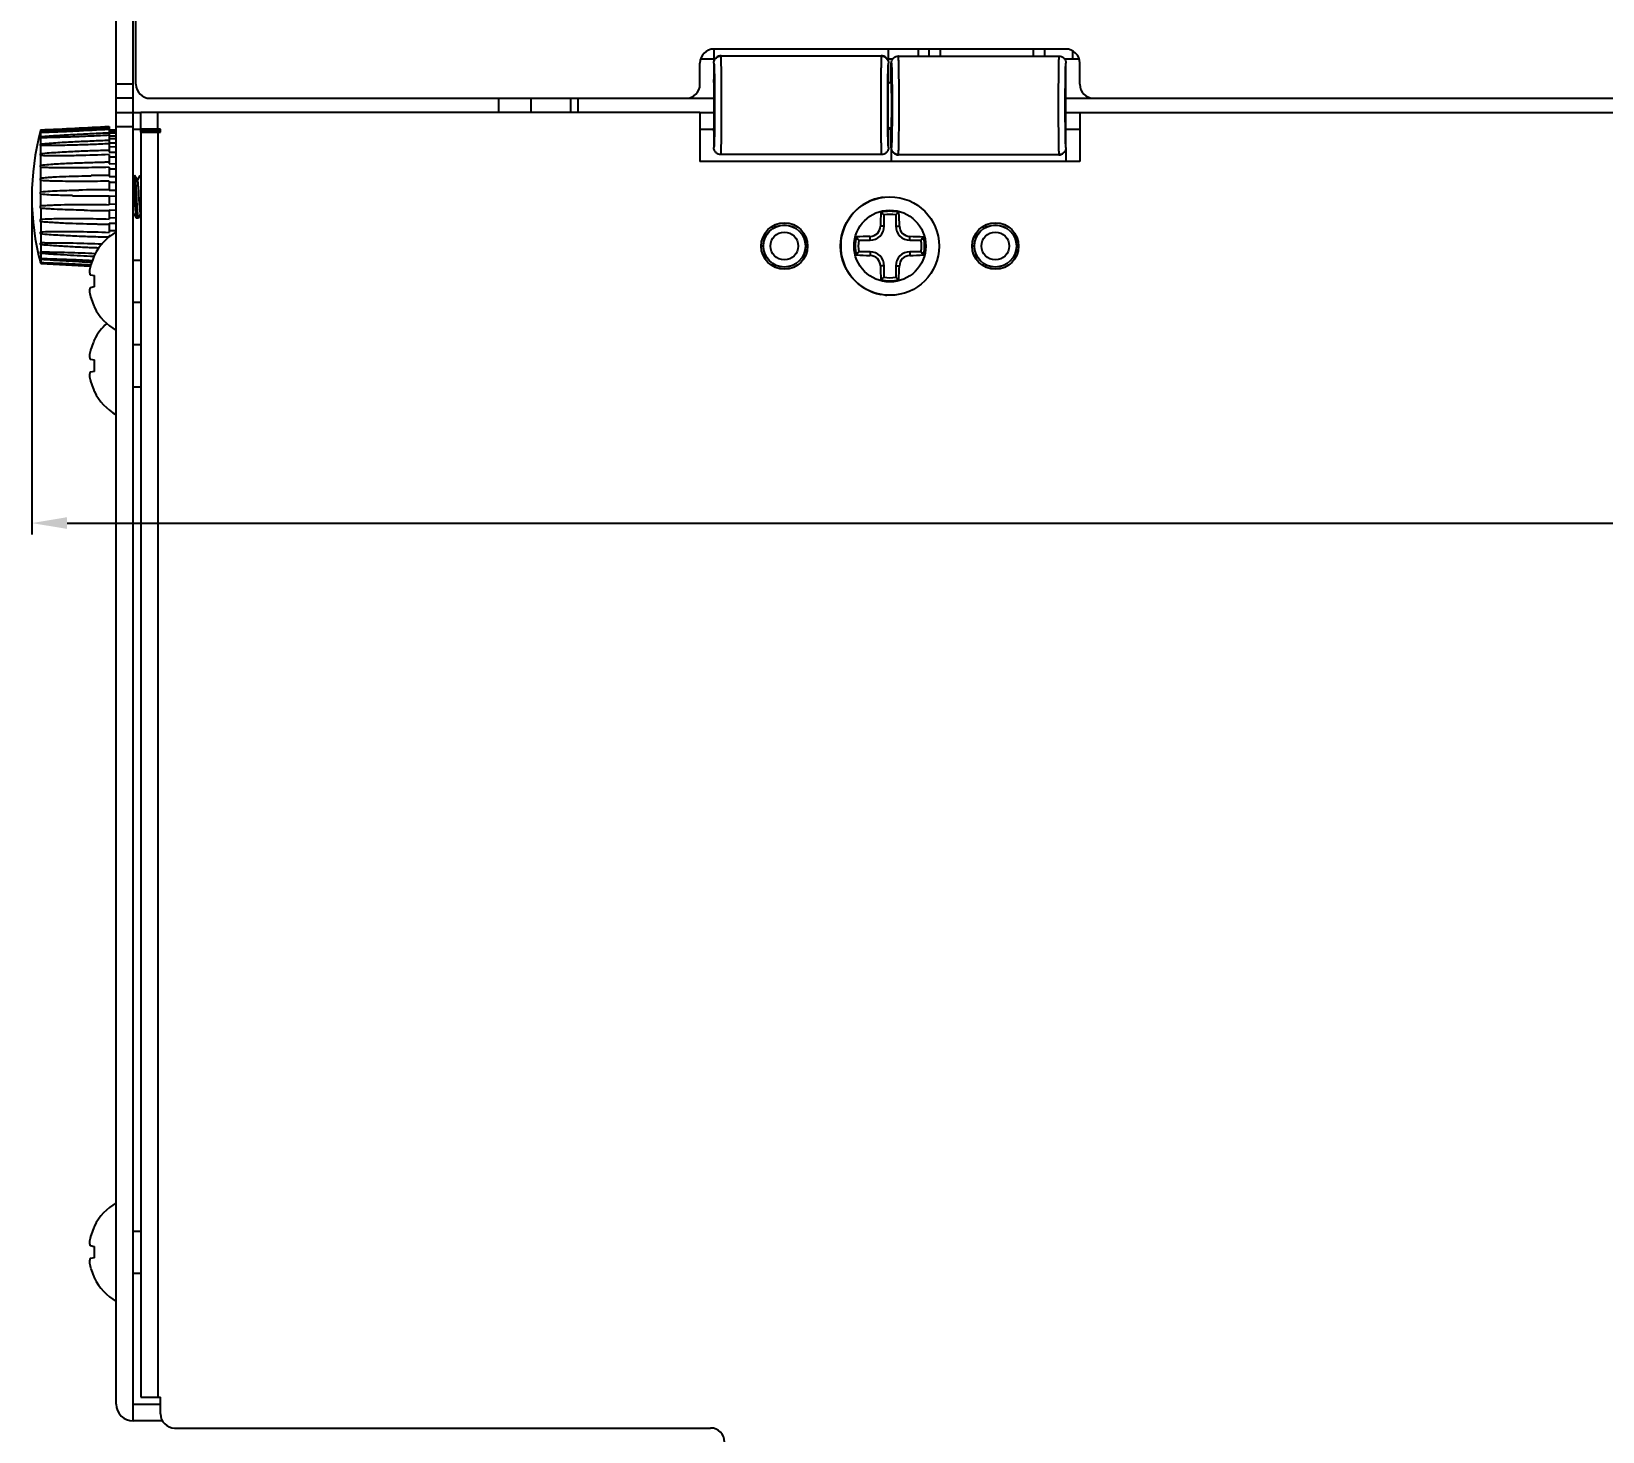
# Model space of a CAD drawing. Extents: x -425 to 6552, y -3049 to 3105.
# Drawn here: x 1207.1 to 1318.7, y -1748.7 to -1649.2 of the extents above; entities that cross this region are included whole.
import ezdxf

# ---------------------------------------------------------------- set-up
doc = ezdxf.new("R2010")
doc.units = 0
doc.header["$PDMODE"] = 3
doc.header["$PDSIZE"] = 1.5
doc.layers.get('0').update_dxf_attribs({"linetype": 'CONTINUOUS'})
doc.layers.get('DEFPOINTS').update_dxf_attribs({"linetype": 'CONTINUOUS'})
doc.layers.add('DIM', color=1, linetype='CONTINUOUS')
doc.styles.add('OMI-1', font='arial.ttf', dxfattribs={"oblique": 1})
doc.dimstyles.new('1', dxfattribs={"dimtxt": 4, "dimasz": 2.5, "dimexe": 0.8, "dimexo": 0.3, "dimgap": 0.5, "dimtad": 1, "dimtoh": 1, "dimdec": 1, "dimzin": 0, "dimtxsty": 'OMI-1', "dimcen": 0, "dimclrd": 256, "dimclre": 256, "dimclrt": 256, "dimazin": 3, "dimtfac": 0.8, "dimtdec": 1, "dimtix": 1, "dimtmove": 0, "dimatfit": 3, "dimtolj": 1, "dimtzin": 0})

# ---------------------------------------------------------------- blocks, each defined once
blk = doc.blocks.new('*D6208')
at = {"layer": 'DEFPOINTS', "color": 0}
for p in [(1484.09, -1660.92), (1207.08, -1660.94), (1484.09, -1684.11)]:
    blk.add_point(p, dxfattribs=at)
at = {"layer": 'DIM'}
for p, q in [((1207.08, -1661.24), (1207.08, -1684.91)), ((1484.09, -1661.22), (1484.09, -1684.91)), ((1209.58, -1684.11), (1481.59, -1684.11))]:
    blk.add_line(p, q, dxfattribs=at)
for points in [[(1209.58, -1683.69), (1209.58, -1684.52), (1207.08, -1684.11)], [(1481.59, -1684.52), (1481.59, -1683.69), (1484.09, -1684.11)]]:
    blk.add_solid(points, dxfattribs=at)
at = {"layer": 'DIM', "insert": (1345.59, -1681.56), "char_height": 4, "attachment_point": 5, "style": 'OMI-1'}
blk.add_mtext('\\A1;277.0', dxfattribs=at)
blk = doc.blocks.new('*D6209')
at = {"layer": 'DEFPOINTS', "color": 0}
for p in [(1185.8, -1625.92), (1247.05, -1625.92), (1177.1, -1876.13)]:
    blk.add_point(p, dxfattribs=at)
at = {"layer": 'DIM'}
for p, q in [((1246.75, -1625.92), (1185, -1625.92)), ((1185.8, -1873.63), (1185.8, -1628.42)), ((1177.4, -1876.13), (1186.6, -1876.13))]:
    blk.add_line(p, q, dxfattribs=at)
for points in [[(1186.22, -1628.42), (1185.39, -1628.42), (1185.8, -1625.92)], [(1185.39, -1873.63), (1186.22, -1873.63), (1185.8, -1876.13)]]:
    blk.add_solid(points, dxfattribs=at)
at = {"layer": 'DIM', "insert": (1183.26, -1751.02), "char_height": 4, "attachment_point": 5, "rotation": 90, "style": 'OMI-1'}
blk.add_mtext('\\A1;250.2', dxfattribs=at)

msp = doc.modelspace()

# ---------------------------------------------------------------- linework, layer by layer
at = {"color": 7, "linetype": 'CONTINUOUS'}
for p, q in [((1213.08, -1654.92), (1213.08, -1637.12)), ((1214.28, -1654.92), (1214.28, -1637.12)), ((1214.48, -1652.92), (1214.48, -1637.12)), ((1255.58, -1651.29), (1255.58, -1650.42)), ((1280.58, -1650.42), (1255.58, -1650.42)), ((1267.96, -1650.42), (1267.96, -1651.29)), ((1270.09, -1650.42), (1270.09, -1650.92)), ((1270.88, -1650.92), (1270.88, -1650.42)), ((1271.68, -1650.92), (1271.68, -1650.42)), ((1278.3, -1650.92), (1278.3, -1650.42)), ((1279.09, -1650.92), (1279.09, -1650.42)), ((1281.08, -1651.12), (1281.08, -1650.55)), ((1254.58, -1652.92), (1254.58, -1651.42)), ((1254.63, -1651.12), (1255.58, -1651.12)), ((1255.56, -1651.42), (1255.56, -1652.59)), ((1255.71, -1651.07), (1255.73, -1651.05)), ((1256.08, -1650.9), (1256.06, -1650.92)), ((1267.48, -1650.92), (1256.06, -1650.92)), ((1256.08, -1650.9), (1267.46, -1650.9)), ((1267.48, -1650.92), (1267.46, -1650.9)), ((1267.82, -1651.05), (1267.84, -1651.07)), ((1267.96, -1651.12), (1268.28, -1651.12)), ((1267.98, -1652.59), (1267.98, -1651.42)), ((1268.18, -1652.82), (1268.18, -1651.42)), ((1268.68, -1650.92), (1280.1, -1650.92)), ((1280.5, -1651.12), (1281.53, -1651.12)), ((1280.6, -1657.42), (1280.6, -1651.42)), ((1281.58, -1652.92), (1281.58, -1651.42)), ((1214.28, -1652.92), (1213.08, -1652.92)), ((1255.61, -1652.59), (1255.61, -1652.63)), ((1267.94, -1652.61), (1267.94, -1652.59)), ((1268.19, -1652.82), (1267.97, -1652.82)), ((1214.28, -1653.92), (1213.08, -1653.92)), ((1215.48, -1653.92), (1255.59, -1653.92)), ((1240.26, -1653.92), (1240.26, -1654.92)), ((1242.55, -1653.92), (1242.55, -1654.92)), ((1245.37, -1653.92), (1245.37, -1654.92)), ((1245.9, -1653.92), (1245.9, -1654.92)), ((1280.6, -1653.92), (1408.59, -1653.92)), ((1213.08, -1746.72), (1213.08, -1654.92)), ((1213.08, -1654.92), (1214.83, -1654.92)), ((1214.28, -1747.92), (1214.28, -1654.92)), ((1214.83, -1656.12), (1214.83, -1654.92)), ((1254.58, -1654.92), (1214.83, -1654.92)), ((1216.03, -1656.12), (1216.03, -1654.92)), ((1254.58, -1654.92), (1254.58, -1658.42)), ((1254.58, -1654.92), (1255.59, -1654.92)), ((1280.6, -1654.92), (1281.58, -1654.92)), ((1281.58, -1654.92), (1281.58, -1658.42)), ((1281.58, -1654.92), (1409.59, -1654.92)), ((1207.71, -1656.18), (1207.71, -1656.17)), ((1207.71, -1656.31), (1207.71, -1656.18)), ((1207.71, -1656.64), (1207.71, -1656.36)), ((1212.58, -1655.92), (1212.58, -1657.09)), ((1212.58, -1656.17), (1213.08, -1656.17)), ((1212.58, -1656.19), (1213.08, -1656.19)), ((1212.58, -1656.28), (1213.08, -1656.28)), ((1212.58, -1656.38), (1213.08, -1656.39)), ((1213.08, -1655.92), (1214.28, -1655.92)), ((1214.28, -1656.12), (1214.83, -1656.12)), ((1216.23, -1656.12), (1214.83, -1656.12)), ((1214.83, -1656.32), (1214.83, -1656.22)), ((1214.83, -1656.22), (1216.23, -1656.22)), ((1214.83, -1656.32), (1214.83, -1746.22)), ((1214.83, -1656.32), (1216.23, -1656.32)), ((1216.03, -1656.22), (1216.03, -1656.32)), ((1216.03, -1656.32), (1216.03, -1746.22)), ((1216.23, -1656.32), (1216.23, -1656.12)), ((1254.58, -1656.12), (1255.56, -1656.12)), ((1255.56, -1656.24), (1255.56, -1657.42)), ((1255.61, -1656.21), (1255.61, -1656.24)), ((1267.94, -1656.24), (1267.94, -1656.23)), ((1267.97, -1656.02), (1268.19, -1656.02)), ((1268.18, -1656.12), (1267.98, -1656.12)), ((1267.98, -1657.42), (1267.98, -1656.24)), ((1268.18, -1657.42), (1268.18, -1656.02)), ((1280.6, -1656.12), (1281.58, -1656.12)), ((1207.71, -1657.16), (1207.71, -1656.72)), ((1207.71, -1657.85), (1207.71, -1657.28)), ((1207.79, -1657.28), (1207.71, -1657.28)), ((1212.58, -1656.59), (1213.08, -1656.59)), ((1212.58, -1656.78), (1213.08, -1656.78)), ((1212.58, -1657.09), (1213.08, -1657.09)), ((1212.58, -1657.15), (1212.58, -1657.76)), ((1212.58, -1657.35), (1213.08, -1657.36)), ((1268.2, -1658.42), (1268.2, -1657.55)), ((1280.58, -1657.55), (1280.58, -1658.42)), ((1207.71, -1658.67), (1207.71, -1657.99)), ((1212.58, -1657.76), (1213.08, -1657.75)), ((1212.58, -1657.92), (1212.58, -1658.57)), ((1212.58, -1658.08), (1213.08, -1658.09)), ((1212.58, -1658.57), (1213.08, -1658.56)), ((1281.58, -1658.42), (1254.58, -1658.42)), ((1267.48, -1657.92), (1256.06, -1657.92)), ((1268.35, -1657.79), (1268.33, -1657.77)), ((1268.68, -1657.92), (1268.7, -1657.94)), ((1268.68, -1657.92), (1280.1, -1657.92)), ((1280.08, -1657.94), (1268.7, -1657.94)), ((1280.08, -1657.94), (1280.1, -1657.92)), ((1280.45, -1657.77), (1280.44, -1657.79)), ((1207.71, -1659.59), (1207.71, -1658.83)), ((1207.71, -1660.56), (1207.71, -1659.76)), ((1212.58, -1658.82), (1212.58, -1659.48)), ((1212.58, -1658.93), (1213.08, -1658.94)), ((1212.58, -1659.48), (1213.08, -1659.47)), ((1212.58, -1659.81), (1212.58, -1660.45)), ((1214.28, -1659.42), (1214.41, -1659.42)), ((1214.59, -1659.73), (1214.41, -1659.43)), ((1214.75, -1659.43), (1214.58, -1659.71)), ((1214.75, -1659.42), (1214.83, -1659.42)), ((1207.71, -1661.55), (1207.71, -1660.74)), ((1212.58, -1659.87), (1213.08, -1659.88)), ((1212.58, -1660.45), (1213.08, -1660.44)), ((1212.58, -1660.84), (1212.58, -1661.48)), ((1212.58, -1660.86), (1213.08, -1660.87)), ((1214.36, -1660.63), (1214.38, -1660.92)), ((1214.72, -1661.21), (1214.69, -1660.63)), ((1207.71, -1661.73), (1207.71, -1662.52)), ((1212.58, -1661.44), (1213.08, -1661.43)), ((1212.58, -1661.85), (1212.58, -1662.5)), ((1212.58, -1661.85), (1213.08, -1661.86)), ((1207.71, -1662.69), (1207.71, -1663.41)), ((1212.58, -1662.41), (1213.08, -1662.4)), ((1212.58, -1662.79), (1212.58, -1663.45)), ((1212.58, -1662.79), (1213.08, -1662.8)), ((1214.28, -1662.21), (1214.33, -1662.13)), ((1214.32, -1662.11), (1214.5, -1662.41)), ((1214.5, -1662.42), (1214.66, -1662.42)), ((1214.66, -1662.41), (1214.83, -1662.13)), ((1267.67, -1663), (1267.41, -1663)), ((1267.67, -1663), (1267.67, -1662.21)), ((1268.5, -1662.21), (1268.5, -1663)), ((1268.5, -1663), (1268.75, -1663)), ((1207.71, -1663.56), (1207.71, -1664.2)), ((1212.58, -1663.31), (1213.08, -1663.31)), ((1212.58, -1663.66), (1212.58, -1663.77)), ((1212.58, -1663.66), (1212.72, -1663.66)), ((1265.87, -1664), (1266.67, -1664)), ((1266.67, -1664), (1266.67, -1663.75)), ((1269.5, -1664), (1269.5, -1663.75)), ((1269.5, -1664), (1270.29, -1664)), ((1207.71, -1664.33), (1207.71, -1664.84)), ((1207.71, -1664.84), (1207.71, -1664.84)), ((1207.71, -1664.94), (1207.71, -1665.31)), ((1207.71, -1665.37), (1207.71, -1665.59)), ((1211.52, -1665.07), (1211.52, -1665.12)), ((1266.67, -1664.83), (1265.87, -1664.83)), ((1266.67, -1664.83), (1266.67, -1665.09)), ((1269.5, -1664.83), (1269.5, -1665.09)), ((1270.29, -1664.83), (1269.5, -1664.83)), ((1207.7, -1665.57), (1207.7, -1665.57)), ((1207.71, -1665.62), (1207.71, -1665.66)), ((1207.71, -1665.66), (1211.25, -1665.85)), ((1211.25, -1666.46), (1211.52, -1666.51)), ((1214.28, -1665.42), (1214.83, -1665.42)), ((1267.67, -1665.83), (1267.41, -1665.83)), ((1267.67, -1666.63), (1267.67, -1665.83)), ((1268.5, -1665.83), (1268.5, -1666.63)), ((1268.5, -1665.83), (1268.75, -1665.83)), ((1211.52, -1667.33), (1211.25, -1667.38)), ((1211.52, -1666.51), (1211.52, -1667.33)), ((1211.52, -1668.72), (1211.52, -1668.77)), ((1214.28, -1668.42), (1214.83, -1668.42)), ((1211.52, -1671.07), (1211.52, -1671.12)), ((1214.28, -1671.42), (1214.83, -1671.42)), ((1211.25, -1672.46), (1211.52, -1672.51)), ((1211.52, -1672.51), (1211.52, -1673.33)), ((1211.52, -1673.33), (1211.25, -1673.38)), ((1211.52, -1674.72), (1211.52, -1674.77)), ((1214.28, -1674.42), (1214.83, -1674.42)), ((1211.52, -1734.07), (1211.52, -1734.12)), ((1214.28, -1734.42), (1214.83, -1734.42)), ((1211.25, -1735.46), (1211.52, -1735.51)), ((1211.52, -1735.51), (1211.52, -1736.33)), ((1211.52, -1736.33), (1211.25, -1736.38)), ((1211.52, -1737.72), (1211.52, -1737.77)), ((1214.28, -1737.42), (1214.83, -1737.42)), ((1214.28, -1746.72), (1216.23, -1746.72)), ((1214.83, -1746.22), (1216.23, -1746.22)), ((1216.23, -1747.42), (1216.23, -1746.22)), ((1216.36, -1747.92), (1214.28, -1747.92)), ((1217.23, -1748.42), (1255.33, -1748.42))]:
    msp.add_line(p, q, dxfattribs=at)
for centre, radius in [((1268.08, -1664.42), 3.5), ((1268.08, -1664.42), 2.55), ((1260.58, -1664.42), 1.65), ((1260.58, -1664.42), 1.5), ((1260.58, -1664.42), 1.49), ((1275.58, -1664.42), 1.65), ((1275.58, -1664.42), 1.5), ((1275.58, -1664.42), 1.49), ((1260.58, -1664.42), 0.986), ((1275.58, -1664.42), 0.986)]:
    msp.add_circle(centre, radius, dxfattribs=at)
for centre, radius, start, end in [((1255.58, -1651.42), 1, 90, 180), ((1280.58, -1651.42), 1, 0, 90), ((1215.48, -1652.92), 1, 180, 270), ((1253.58, -1652.92), 1, 270, 0), ((1282.58, -1652.92), 1, 180, 270), ((1257.34, -1654.42), 1.75, 178.3539, 182.2475), ((1225.29, -1660.92), 18.21, 165.008, 195.1074), ((1207.98, -1656.26), 0.286, 164.348, 169.5719), ((1210.13, -1656.81), 2.5, 165.4276, 165.6248), ((1208.62, -1656.5), 0.926, 168.1599, 168.9212), ((1213.84, -1748.91), 90.47, 90.7949, 91.001), ((1212.82, -1746.15), 86.75, 90.1604, 91.0078), ((1211.38, -1579.71), 81.15, 269.0121, 270.8488), ((1211.87, -1743.45), 83.02, 89.5071, 91.0026), ((1212.3, -1577.17), 84.72, 268.9921, 270.1889), ((1268.08, -1664.42), 3.5, 98.007, 259.4854), ((1317.06, -1664.35), 49.67, 177.3222, 178.4476), ((1268.08, -1664.42), 2.47, 75.0781, 104.9219), ((1262.89, -1667.96), 7.48, 50.3174, 52.4986), ((1273.27, -1667.96), 7.48, 127.5014, 129.6826), ((1219.66, -1664.33), 49.12, 1.5461, 2.6841), ((1213.29, -1574.38), 88.5, 268.9952, 269.5433), ((1266.67, -1663), 1, 270, 0), ((1266.65, -1662.98), 0.762, 271.5443, 358.4557), ((1268.08, -1664.42), 2.25, 79.3916, 100.6084), ((1269.5, -1663), 1, 180, 270), ((1269.52, -1662.98), 0.762, 181.5432, 268.4568), ((1208.22, -1678.82), 14.64, 90.9449, 91.9953), ((1215.14, -1666.92), 4.06, 120.5102, 152.9431), ((1268.08, -1664.42), 2.47, 165.0781, 194.9219), ((1267.99, -1712.84), 49.12, 91.5461, 92.6841), ((1271.62, -1659.23), 7.48, 217.5014, 219.6826), ((1268.08, -1664.42), 2.25, 169.3916, 190.6084), ((1268.15, -1713.4), 49.67, 87.3222, 88.4476), ((1264.54, -1659.23), 7.48, 320.3174, 322.4986), ((1268.08, -1664.42), 2.25, 349.3916, 10.6084), ((1268.08, -1664.42), 2.47, 345.0781, 14.9219), ((1215.21, -1666.92), 4.1, 155.8793, 163.4595), ((1215.2, -1666.91), 4.09, 153.969, 155.8727), ((1271.62, -1669.61), 7.48, 140.3174, 142.4986), ((1268.01, -1615.44), 49.67, 267.3222, 268.4476), ((1266.67, -1665.83), 1, 0, 90), ((1266.65, -1665.85), 0.762, 1.5442, 88.4558), ((1269.5, -1665.83), 1, 90, 180), ((1269.52, -1665.85), 0.762, 91.5432, 178.4568), ((1268.17, -1615.99), 49.12, 271.5461, 272.6841), ((1264.54, -1669.61), 7.48, 37.5014, 39.6826), ((1213.52, -1666.47), 2.36, 165.0534, 167.0141), ((1215.21, -1666.92), 4.11, 163.4613, 165.0615), ((1316.51, -1664.51), 49.12, 181.5461, 182.6841), ((1219.1, -1664.49), 49.67, 357.3222, 358.4476), ((1262.89, -1660.88), 7.48, 307.5014, 309.6826), ((1268.08, -1664.42), 2.47, 255.0781, 284.9219), ((1268.08, -1664.42), 2.25, 259.3916, 280.6084), ((1273.27, -1660.88), 7.48, 230.3174, 232.4986), ((1213.52, -1667.37), 2.36, 192.9859, 194.9466), ((1215.21, -1666.92), 4.11, 194.9385, 196.5387), ((1215.21, -1666.92), 4.1, 196.5405, 204.1207), ((1215.2, -1666.93), 4.09, 204.1273, 206.031), ((1268.08, -1664.42), 3.5, 265.0716, 266.5929), ((1215.14, -1666.92), 4.06, 207.0569, 239.4898), ((1215.14, -1672.92), 4.06, 132.3839, 152.9431), ((1213.52, -1672.47), 2.36, 165.0534, 167.0141), ((1215.21, -1672.92), 4.11, 163.4613, 165.0615), ((1215.21, -1672.92), 4.1, 155.8793, 163.4595), ((1215.2, -1672.91), 4.09, 153.969, 155.8727), ((1213.52, -1673.37), 2.36, 192.9859, 194.9466), ((1215.21, -1672.92), 4.11, 194.9385, 196.5387), ((1215.21, -1672.92), 4.1, 196.5405, 204.1207), ((1215.2, -1672.93), 4.09, 204.1273, 206.031), ((1215.14, -1672.92), 4.06, 207.0569, 239.4898), ((1215.14, -1735.92), 4.06, 120.5102, 152.9431), ((1215.21, -1735.92), 4.1, 155.8793, 163.4595), ((1215.2, -1735.91), 4.09, 153.969, 155.8727), ((1213.52, -1735.47), 2.36, 165.0534, 167.0141), ((1215.21, -1735.92), 4.11, 163.4613, 165.0615), ((1213.52, -1736.38), 2.36, 192.9859, 194.9466), ((1215.21, -1735.92), 4.11, 194.9385, 196.5387), ((1215.21, -1735.93), 4.1, 196.5405, 204.1207), ((1215.2, -1735.93), 4.09, 204.1273, 206.031), ((1215.14, -1735.92), 4.06, 207.0569, 239.4898), ((1214.28, -1746.72), 1.2, 180, 270), ((1217.23, -1747.42), 1, 180, 270), ((1255.33, -1749.42), 1, 0, 90)]:
    msp.add_arc(centre, radius, start, end, dxfattribs=at)
for centre, major_axis, ratio, start_param, end_param in [((1256.08, -1651.4), (-0.354, -0.354), 0.999695, 3.926839, 4.712389), ((1267.46, -1651.4), (-0.354, 0.354), 0.999695, 4.712389, 5.497939), ((1255.56, -1654.42), (0, 1.83), 0.017455, 3.141593, 6.283185), ((1268.18, -1654.42), (0, 1.75), 0.017455, -2.724537, -0.417055), ((1268.7, -1657.44), (0.354, -0.354), 0.999695, 4.712389, 5.497939), ((1280.08, -1657.44), (0.354, 0.354), 0.999695, 3.926839, 4.712389)]:
    msp.add_ellipse(centre, major_axis=major_axis, ratio=ratio, start_param=start_param, end_param=end_param, dxfattribs=at)
for points, knots in [([(1255.56, -1651.42), (1255.56, -1651.35), (1255.59, -1651.22), (1255.66, -1651.11), (1255.71, -1651.07)], [0, 0, 0, 0, 0.500027, 1, 1, 1, 1]), ([(1255.56, -1651.42), (1255.57, -1651.42), (1255.57, -1651.43), (1255.57, -1651.44), (1255.57, -1651.47), (1255.58, -1651.5), (1255.58, -1651.54), (1255.58, -1651.62), (1255.59, -1651.74), (1255.59, -1651.91), (1255.6, -1652.11), (1255.6, -1652.34), (1255.6, -1652.51), (1255.61, -1652.59)], [0, 0, 0, 0, 0.004588, 0.017036, 0.037728, 0.066688, 0.103829, 0.14903, 0.26303, 0.407195, 0.579648, 0.778125, 1, 1, 1, 1]), ([(1255.71, -1651.07), (1255.76, -1651.02), (1255.87, -1650.94), (1256, -1650.92), (1256.06, -1650.92)], [0, 0, 0, 0, 0.499962, 1, 1, 1, 1]), ([(1256.12, -1654.42), (1256.12, -1654.19), (1256.12, -1653.75), (1256.11, -1653.1), (1256.11, -1652.58), (1256.11, -1652.21), (1256.1, -1651.95), (1256.1, -1651.72), (1256.09, -1651.52), (1256.09, -1651.34), (1256.08, -1651.2), (1256.08, -1651.1), (1256.08, -1651.03), (1256.07, -1650.99), (1256.07, -1650.96), (1256.07, -1650.94), (1256.07, -1650.93), (1256.07, -1650.92), (1256.06, -1650.92)], [0, 0, 0, 0, 0.194705, 0.382115, 0.55507, 0.634043, 0.706815, 0.7725, 0.830598, 0.880745, 0.922576, 0.955732, 0.968951, 0.979876, 0.988468, 0.99469, 0.998516, 1, 1, 1, 1]), ([(1267.48, -1650.92), (1267.48, -1650.92), (1267.48, -1650.93), (1267.48, -1650.94), (1267.47, -1650.96), (1267.47, -1650.99), (1267.47, -1651.03), (1267.47, -1651.1), (1267.46, -1651.2), (1267.46, -1651.34), (1267.45, -1651.52), (1267.45, -1651.72), (1267.44, -1651.95), (1267.44, -1652.21), (1267.44, -1652.58), (1267.43, -1653.1), (1267.43, -1653.75), (1267.43, -1654.42), (1267.43, -1655.09), (1267.43, -1655.74), (1267.44, -1656.25), (1267.44, -1656.63), (1267.44, -1656.89), (1267.45, -1657.11), (1267.45, -1657.32), (1267.46, -1657.49), (1267.46, -1657.64), (1267.47, -1657.74), (1267.47, -1657.81), (1267.47, -1657.85), (1267.47, -1657.88), (1267.48, -1657.9), (1267.48, -1657.91), (1267.48, -1657.92), (1267.48, -1657.92)], [0, 0, 0, 0, 0.000742, 0.002655, 0.005766, 0.010062, 0.015524, 0.022134, 0.038712, 0.059628, 0.084701, 0.11375, 0.146592, 0.182978, 0.222465, 0.308943, 0.402648, 0.5, 0.597352, 0.691057, 0.777535, 0.817022, 0.853408, 0.88625, 0.915299, 0.940372, 0.961288, 0.977866, 0.984476, 0.989938, 0.994234, 0.997345, 0.999258, 1, 1, 1, 1]), ([(1267.48, -1650.92), (1267.55, -1650.92), (1267.68, -1650.94), (1267.79, -1651.02), (1267.84, -1651.07)], [0, 0, 0, 0, 0.500029, 1, 1, 1, 1]), ([(1267.84, -1651.07), (1267.88, -1651.11), (1267.96, -1651.22), (1267.98, -1651.35), (1267.98, -1651.42)], [0, 0, 0, 0, 0.499965, 1, 1, 1, 1]), ([(1267.94, -1652.59), (1267.94, -1652.51), (1267.94, -1652.34), (1267.95, -1652.11), (1267.95, -1651.91), (1267.96, -1651.74), (1267.96, -1651.62), (1267.97, -1651.54), (1267.97, -1651.5), (1267.97, -1651.47), (1267.98, -1651.44), (1267.98, -1651.43), (1267.98, -1651.42), (1267.98, -1651.42)], [0, 0, 0, 0, 0.221879, 0.420353, 0.5928, 0.73696, 0.850964, 0.896164, 0.933307, 0.96227, 0.982968, 0.99542, 1, 1, 1, 1]), ([(1268.18, -1651.42), (1268.18, -1651.35), (1268.21, -1651.22), (1268.32, -1651.06), (1268.49, -1650.94), (1268.62, -1650.92), (1268.68, -1650.92)], [0, 0, 0, 0, 0.24999, 0.499999, 0.750009, 1, 1, 1, 1]), ([(1268.18, -1651.42), (1268.18, -1651.42), (1268.19, -1651.43), (1268.19, -1651.44), (1268.19, -1651.48), (1268.2, -1651.52), (1268.2, -1651.57), (1268.2, -1651.66), (1268.21, -1651.8), (1268.21, -1652.01), (1268.22, -1652.25), (1268.22, -1652.52), (1268.23, -1652.72), (1268.23, -1652.82)], [0, 0, 0, 0, 0.004532, 0.017161, 0.038176, 0.067549, 0.105166, 0.150894, 0.265959, 0.410912, 0.583458, 0.780878, 1, 1, 1, 1]), ([(1268.68, -1657.92), (1268.68, -1657.92), (1268.69, -1657.91), (1268.69, -1657.9), (1268.69, -1657.88), (1268.69, -1657.85), (1268.7, -1657.81), (1268.7, -1657.74), (1268.7, -1657.64), (1268.71, -1657.49), (1268.71, -1657.32), (1268.72, -1657.11), (1268.72, -1656.89), (1268.72, -1656.63), (1268.73, -1656.25), (1268.73, -1655.74), (1268.73, -1655.09), (1268.74, -1654.42), (1268.73, -1653.75), (1268.73, -1653.1), (1268.73, -1652.58), (1268.72, -1652.21), (1268.72, -1651.95), (1268.72, -1651.72), (1268.71, -1651.52), (1268.71, -1651.34), (1268.7, -1651.2), (1268.7, -1651.1), (1268.7, -1651.03), (1268.69, -1650.99), (1268.69, -1650.96), (1268.69, -1650.94), (1268.69, -1650.93), (1268.68, -1650.92), (1268.68, -1650.92)], [0, 0, 0, 0, 0.000742, 0.002655, 0.005766, 0.010062, 0.015524, 0.022134, 0.038712, 0.059628, 0.084701, 0.11375, 0.146592, 0.182978, 0.222465, 0.308943, 0.402648, 0.5, 0.597352, 0.691057, 0.777535, 0.817022, 0.853408, 0.88625, 0.915299, 0.940372, 0.961288, 0.977866, 0.984476, 0.989938, 0.994234, 0.997345, 0.999258, 1, 1, 1, 1]), ([(1280.1, -1650.92), (1280.1, -1650.92), (1280.1, -1650.93), (1280.09, -1650.94), (1280.09, -1650.96), (1280.09, -1650.99), (1280.09, -1651.03), (1280.08, -1651.1), (1280.08, -1651.2), (1280.07, -1651.34), (1280.07, -1651.52), (1280.07, -1651.72), (1280.06, -1651.95), (1280.06, -1652.21), (1280.06, -1652.58), (1280.05, -1653.1), (1280.05, -1653.75), (1280.05, -1654.19), (1280.05, -1654.42)], [0, 0, 0, 0, 0.001484, 0.00531, 0.011532, 0.020124, 0.031049, 0.044268, 0.077424, 0.119255, 0.169402, 0.2275, 0.293185, 0.365957, 0.44493, 0.617885, 0.805295, 1, 1, 1, 1]), ([(1280.1, -1650.92), (1280.16, -1650.92), (1280.3, -1650.94), (1280.46, -1651.06), (1280.57, -1651.22), (1280.6, -1651.35), (1280.6, -1651.42)], [0, 0, 0, 0, 0.249991, 0.500001, 0.75001, 1, 1, 1, 1]), ([(1280.55, -1654.42), (1280.55, -1654.22), (1280.55, -1653.84), (1280.55, -1653.28), (1280.56, -1652.77), (1280.56, -1652.38), (1280.57, -1652.1), (1280.57, -1651.93), (1280.57, -1651.78), (1280.58, -1651.65), (1280.58, -1651.56), (1280.59, -1651.49), (1280.59, -1651.45), (1280.59, -1651.43), (1280.6, -1651.42), (1280.6, -1651.42), (1280.6, -1651.42)], [0, 0, 0, 0, 0.195325, 0.383104, 0.55612, 0.707685, 0.773563, 0.831964, 0.88233, 0.924173, 0.957097, 0.980791, 0.989104, 0.995043, 0.998625, 1, 1, 1, 1]), ([(1255.61, -1652.63), (1255.61, -1652.76), (1255.61, -1653.36), (1255.62, -1653.96), (1255.62, -1654.42)], [0, 0, 0, 0, 0.226769, 1, 1, 1, 1]), ([(1267.93, -1654.42), (1267.93, -1654.26), (1267.93, -1653.65), (1267.93, -1653.05), (1267.94, -1652.61)], [0, 0, 0, 0, 0.267283, 1, 1, 1, 1]), ([(1267.95, -1654.42), (1267.95, -1654.11), (1267.95, -1653.57), (1267.96, -1653.04), (1267.97, -1652.82)], [0, 0, 0, 0, 0.581202, 1, 1, 1, 1]), ([(1267.97, -1652.82), (1267.97, -1652.77), (1267.97, -1652.7), (1267.97, -1652.63), (1267.98, -1652.61)], [0, 0, 0, 0, 0.651396, 1, 1, 1, 1]), ([(1267.98, -1652.61), (1267.98, -1652.6), (1267.98, -1652.6), (1267.98, -1652.59), (1267.98, -1652.59)], [0, 0, 0, 0, 0.723246, 1, 1, 1, 1]), ([(1268.23, -1652.82), (1268.23, -1653.35), (1268.24, -1654.42), (1268.23, -1655.49), (1268.23, -1656.02)], [0, 0, 0, 0, 0.500002, 1, 1, 1, 1]), ([(1255.62, -1654.42), (1255.62, -1654.58), (1255.62, -1655.18), (1255.61, -1655.77), (1255.61, -1656.21)], [0, 0, 0, 0, 0.266759, 1, 1, 1, 1]), ([(1256.06, -1657.92), (1256.07, -1657.92), (1256.07, -1657.91), (1256.07, -1657.9), (1256.07, -1657.88), (1256.07, -1657.85), (1256.08, -1657.81), (1256.08, -1657.74), (1256.08, -1657.64), (1256.09, -1657.49), (1256.09, -1657.32), (1256.1, -1657.11), (1256.1, -1656.89), (1256.11, -1656.63), (1256.11, -1656.25), (1256.11, -1655.74), (1256.12, -1655.09), (1256.12, -1654.65), (1256.12, -1654.42)], [0, 0, 0, 0, 0.001484, 0.00531, 0.011532, 0.020124, 0.031049, 0.044268, 0.077424, 0.119255, 0.169402, 0.2275, 0.293185, 0.365957, 0.44493, 0.617885, 0.805295, 1, 1, 1, 1]), ([(1267.94, -1656.23), (1267.94, -1656.1), (1267.93, -1655.49), (1267.93, -1654.89), (1267.93, -1654.42)], [0, 0, 0, 0, 0.225984, 1, 1, 1, 1]), ([(1267.97, -1656.02), (1267.96, -1655.8), (1267.95, -1655.26), (1267.95, -1654.73), (1267.95, -1654.42)], [0, 0, 0, 0, 0.418805, 1, 1, 1, 1]), ([(1280.05, -1654.42), (1280.05, -1654.65), (1280.05, -1655.09), (1280.05, -1655.74), (1280.06, -1656.25), (1280.06, -1656.63), (1280.06, -1656.89), (1280.07, -1657.11), (1280.07, -1657.32), (1280.07, -1657.49), (1280.08, -1657.64), (1280.08, -1657.74), (1280.09, -1657.81), (1280.09, -1657.85), (1280.09, -1657.88), (1280.09, -1657.9), (1280.1, -1657.91), (1280.1, -1657.92), (1280.1, -1657.92)], [0, 0, 0, 0, 0.194705, 0.382115, 0.55507, 0.634043, 0.706815, 0.7725, 0.830598, 0.880745, 0.922576, 0.955732, 0.968951, 0.979876, 0.988468, 0.99469, 0.998516, 1, 1, 1, 1]), ([(1280.6, -1657.42), (1280.6, -1657.42), (1280.6, -1657.41), (1280.59, -1657.4), (1280.59, -1657.38), (1280.59, -1657.35), (1280.58, -1657.28), (1280.58, -1657.18), (1280.57, -1657.06), (1280.57, -1656.91), (1280.57, -1656.73), (1280.56, -1656.46), (1280.56, -1656.07), (1280.55, -1655.55), (1280.55, -1655), (1280.55, -1654.61), (1280.55, -1654.42)], [0, 0, 0, 0, 0.001375, 0.004957, 0.010896, 0.019209, 0.042903, 0.075827, 0.11767, 0.168036, 0.226437, 0.292315, 0.44388, 0.616896, 0.804675, 1, 1, 1, 1]), ([(1207.71, -1656.18), (1207.71, -1656.19), (1207.71, -1656.19), (1207.7, -1656.2), (1207.7, -1656.21), (1207.7, -1656.21), (1207.7, -1656.21)], [0, 0, 0, 0, 0.425175, 0.739343, 0.932328, 1, 1, 1, 1]), ([(1207.7, -1656.37), (1207.7, -1656.37), (1207.7, -1656.36), (1207.7, -1656.35), (1207.7, -1656.34), (1207.71, -1656.33), (1207.71, -1656.32)], [0, 0, 0, 0, 0.07158, 0.263391, 0.57675, 1, 1, 1, 1]), ([(1207.71, -1656.36), (1207.71, -1656.36), (1207.71, -1656.36), (1207.7, -1656.37), (1207.7, -1656.37)], [0, 0, 0, 0, 0.696827, 1, 1, 1, 1]), ([(1207.71, -1656.18), (1208.52, -1656.13), (1210.14, -1656.05), (1211.77, -1655.96), (1212.58, -1655.92)], [0, 0, 0, 0, 0.499742, 1, 1, 1, 1]), ([(1212.58, -1655.94), (1211.77, -1655.98), (1210.14, -1656.07), (1208.52, -1656.15), (1207.71, -1656.18)], [0, 0, 0, 0, 0.500308, 1, 1, 1, 1]), ([(1207.71, -1656.31), (1208.11, -1656.28), (1208.93, -1656.23), (1210.55, -1656.14), (1211.77, -1656.07), (1212.58, -1656.04)], [0, 0, 0, 0, 0.2498, 0.499864, 1, 1, 1, 1]), ([(1212.58, -1656.14), (1211.77, -1656.18), (1210.55, -1656.25), (1208.93, -1656.32), (1208.11, -1656.35), (1207.71, -1656.36)], [0, 0, 0, 0, 0.500393, 0.75043, 1, 1, 1, 1]), ([(1207.71, -1656.64), (1207.91, -1656.62), (1208.32, -1656.59), (1209.13, -1656.54), (1210.14, -1656.48), (1211.36, -1656.42), (1212.17, -1656.38), (1212.58, -1656.37)], [0, 0, 0, 0, 0.124912, 0.249922, 0.499986, 0.750027, 1, 1, 1, 1]), ([(1255.61, -1656.24), (1255.6, -1656.33), (1255.6, -1656.5), (1255.6, -1656.73), (1255.59, -1656.93), (1255.59, -1657.1), (1255.58, -1657.22), (1255.58, -1657.3), (1255.58, -1657.34), (1255.57, -1657.37), (1255.57, -1657.4), (1255.57, -1657.41), (1255.57, -1657.42), (1255.56, -1657.42)], [0, 0, 0, 0, 0.221875, 0.420352, 0.592805, 0.73697, 0.85097, 0.896171, 0.933312, 0.962272, 0.982964, 0.995411, 1, 1, 1, 1]), ([(1267.98, -1657.42), (1267.98, -1657.42), (1267.98, -1657.41), (1267.98, -1657.4), (1267.97, -1657.37), (1267.97, -1657.34), (1267.97, -1657.3), (1267.96, -1657.22), (1267.96, -1657.1), (1267.95, -1656.93), (1267.95, -1656.73), (1267.94, -1656.5), (1267.94, -1656.33), (1267.94, -1656.24)], [0, 0, 0, 0, 0.004558, 0.017016, 0.03773, 0.066702, 0.103843, 0.149038, 0.263038, 0.407198, 0.579645, 0.77812, 1, 1, 1, 1]), ([(1267.98, -1656.23), (1267.97, -1656.21), (1267.97, -1656.14), (1267.97, -1656.07), (1267.97, -1656.02)], [0, 0, 0, 0, 0.348602, 1, 1, 1, 1]), ([(1267.98, -1656.24), (1267.98, -1656.24), (1267.98, -1656.24), (1267.98, -1656.23), (1267.98, -1656.23)], [0, 0, 0, 0, 0.27676, 1, 1, 1, 1]), ([(1268.23, -1656.02), (1268.23, -1656.12), (1268.22, -1656.32), (1268.22, -1656.59), (1268.21, -1656.83), (1268.21, -1657.03), (1268.2, -1657.18), (1268.2, -1657.27), (1268.2, -1657.32), (1268.19, -1657.36), (1268.19, -1657.39), (1268.19, -1657.41), (1268.18, -1657.42), (1268.18, -1657.42)], [0, 0, 0, 0, 0.21912, 0.416538, 0.589084, 0.734037, 0.849105, 0.894837, 0.932457, 0.961826, 0.982827, 0.995448, 1, 1, 1, 1]), ([(1207.7, -1656.68), (1207.7, -1656.68), (1207.7, -1656.67), (1207.71, -1656.65), (1207.71, -1656.64)], [0, 0, 0, 0, 0.227774, 1, 1, 1, 1]), ([(1207.71, -1656.73), (1207.7, -1656.73), (1207.7, -1656.72), (1207.7, -1656.71), (1207.7, -1656.69), (1207.7, -1656.68)], [0, 0, 0, 0, 0.091496, 0.282482, 1, 1, 1, 1]), ([(1207.71, -1657.28), (1207.71, -1657.28), (1207.7, -1657.26), (1207.7, -1657.24), (1207.7, -1657.2), (1207.71, -1657.18), (1207.71, -1657.16)], [0, 0, 0, 0, 0.101122, 0.309826, 0.619148, 1, 1, 1, 1]), ([(1212.58, -1656.55), (1212.17, -1656.57), (1211.36, -1656.61), (1210.14, -1656.66), (1209.13, -1656.7), (1208.32, -1656.72), (1207.91, -1656.72), (1207.71, -1656.72)], [0, 0, 0, 0, 0.250259, 0.500433, 0.750455, 0.875344, 1, 1, 1, 1]), ([(1207.71, -1657.16), (1207.91, -1657.14), (1208.32, -1657.11), (1209.13, -1657.05), (1210.14, -1657), (1211.36, -1656.94), (1212.17, -1656.91), (1212.58, -1656.89)], [0, 0, 0, 0, 0.124992, 0.250028, 0.500087, 0.750088, 1, 1, 1, 1]), ([(1212.58, -1657.15), (1212.18, -1657.17), (1211.38, -1657.21), (1210.18, -1657.25), (1209.18, -1657.27), (1208.39, -1657.28), (1207.99, -1657.28), (1207.79, -1657.28)], [0, 0, 0, 0, 0.250242, 0.50039, 0.750389, 0.875283, 1, 1, 1, 1]), ([(1256.06, -1657.92), (1256, -1657.92), (1255.87, -1657.89), (1255.7, -1657.78), (1255.59, -1657.62), (1255.56, -1657.48), (1255.56, -1657.42)], [0, 0, 0, 0, 0.249991, 0.500001, 0.75001, 1, 1, 1, 1]), ([(1267.98, -1657.42), (1267.98, -1657.48), (1267.96, -1657.62), (1267.84, -1657.78), (1267.68, -1657.89), (1267.55, -1657.92), (1267.48, -1657.92)], [0, 0, 0, 0, 0.24999, 0.499999, 0.750009, 1, 1, 1, 1]), ([(1268.33, -1657.77), (1268.28, -1657.73), (1268.21, -1657.62), (1268.18, -1657.48), (1268.18, -1657.42)], [0, 0, 0, 0, 0.499965, 1, 1, 1, 1]), ([(1280.6, -1657.42), (1280.6, -1657.48), (1280.57, -1657.62), (1280.5, -1657.73), (1280.45, -1657.77)], [0, 0, 0, 0, 0.500027, 1, 1, 1, 1]), ([(1207.71, -1657.99), (1207.71, -1657.98), (1207.7, -1657.97), (1207.7, -1657.92), (1207.7, -1657.88), (1207.71, -1657.85)], [0, 0, 0, 0, 0.144563, 0.372543, 1, 1, 1, 1]), ([(1207.71, -1658.83), (1207.71, -1658.82), (1207.7, -1658.8), (1207.7, -1658.74), (1207.7, -1658.7), (1207.71, -1658.67)], [0, 0, 0, 0, 0.178206, 0.419133, 1, 1, 1, 1]), ([(1207.71, -1657.85), (1207.91, -1657.83), (1208.32, -1657.79), (1209.13, -1657.74), (1210.14, -1657.68), (1211.36, -1657.63), (1212.17, -1657.61), (1212.58, -1657.6)], [0, 0, 0, 0, 0.12505, 0.2501, 0.50015, 0.750121, 1, 1, 1, 1]), ([(1207.71, -1658.67), (1207.9, -1658.65), (1208.28, -1658.61), (1209.03, -1658.56), (1209.98, -1658.52), (1211.12, -1658.48), (1211.88, -1658.46), (1212.25, -1658.46)], [0, 0, 0, 0, 0.125072, 0.25012, 0.500153, 0.750113, 1, 1, 1, 1]), ([(1212.58, -1657.92), (1211.84, -1657.95), (1210.74, -1657.99), (1209.27, -1658.01), (1208.53, -1658.01), (1208.16, -1658)], [0, 0, 0, 0, 0.500257, 0.750236, 1, 1, 1, 1]), ([(1268.68, -1657.92), (1268.62, -1657.92), (1268.49, -1657.89), (1268.37, -1657.82), (1268.33, -1657.77)], [0, 0, 0, 0, 0.500029, 1, 1, 1, 1]), ([(1280.45, -1657.77), (1280.41, -1657.82), (1280.3, -1657.89), (1280.16, -1657.92), (1280.1, -1657.92)], [0, 0, 0, 0, 0.499962, 1, 1, 1, 1]), ([(1207.71, -1659.76), (1207.7, -1659.74), (1207.7, -1659.68), (1207.7, -1659.62), (1207.71, -1659.59)], [0, 0, 0, 0, 0.456765, 1, 1, 1, 1]), ([(1208.65, -1658.86), (1208.5, -1658.86), (1208.18, -1658.85), (1207.87, -1658.84), (1207.71, -1658.83)], [0, 0, 0, 0, 0.500206, 1, 1, 1, 1]), ([(1207.71, -1659.59), (1207.86, -1659.57), (1208.16, -1659.54), (1208.75, -1659.5), (1209.5, -1659.47), (1210.4, -1659.44), (1211, -1659.43), (1211.3, -1659.42)], [0, 0, 0, 0, 0.125058, 0.25009, 0.500104, 0.750072, 1, 1, 1, 1]), ([(1209.26, -1659.82), (1209, -1659.82), (1208.61, -1659.81), (1208.1, -1659.79), (1207.84, -1659.77), (1207.71, -1659.76)], [0, 0, 0, 0, 0.500112, 0.750105, 1, 1, 1, 1]), ([(1212.58, -1658.82), (1211.93, -1658.84), (1210.94, -1658.86), (1209.63, -1658.87), (1208.98, -1658.87), (1208.65, -1658.86)], [0, 0, 0, 0, 0.500144, 0.750123, 1, 1, 1, 1]), ([(1212.58, -1659.81), (1212.03, -1659.82), (1210.92, -1659.84), (1209.81, -1659.83), (1209.26, -1659.82)], [0, 0, 0, 0, 0.500063, 1, 1, 1, 1]), ([(1214.28, -1659.5), (1214.29, -1659.56), (1214.3, -1659.71), (1214.32, -1659.96), (1214.34, -1660.27), (1214.36, -1660.51), (1214.36, -1660.63)], [0, 0, 0, 0, 0.155987, 0.385417, 0.673151, 1, 1, 1, 1]), ([(1214.41, -1659.43), (1214.41, -1659.42), (1214.41, -1659.42), (1214.41, -1659.42), (1214.41, -1659.42)], [0, 0, 0, 0, 0.336267, 1, 1, 1, 1]), ([(1214.53, -1660.92), (1214.52, -1660.74), (1214.51, -1660.47), (1214.49, -1660.14), (1214.47, -1659.92), (1214.46, -1659.73), (1214.45, -1659.61), (1214.44, -1659.52), (1214.43, -1659.48), (1214.42, -1659.45), (1214.42, -1659.43), (1214.41, -1659.43)], [0, 0, 0, 0, 0.361942, 0.527479, 0.675096, 0.799802, 0.89741, 0.935012, 0.964729, 0.98639, 1, 1, 1, 1]), ([(1214.69, -1660.63), (1214.68, -1660.52), (1214.67, -1660.36), (1214.65, -1660.15), (1214.64, -1660.02), (1214.63, -1659.92), (1214.62, -1659.83), (1214.6, -1659.77), (1214.6, -1659.74), (1214.59, -1659.73)], [0, 0, 0, 0, 0.368838, 0.531735, 0.675232, 0.796105, 0.89168, 0.959959, 1, 1, 1, 1]), ([(1214.75, -1659.43), (1214.75, -1659.42), (1214.75, -1659.42), (1214.75, -1659.42), (1214.75, -1659.42)], [0, 0, 0, 0, 0.33624, 1, 1, 1, 1]), ([(1207.71, -1660.74), (1207.7, -1660.71), (1207.7, -1660.65), (1207.7, -1660.59), (1207.71, -1660.56)], [0, 0, 0, 0, 0.491035, 1, 1, 1, 1]), ([(1207.71, -1660.56), (1207.93, -1660.54), (1208.38, -1660.51), (1209.29, -1660.47), (1209.96, -1660.45), (1210.41, -1660.44)], [0, 0, 0, 0, 0.250023, 0.50003, 1, 1, 1, 1]), ([(1209.98, -1660.84), (1209.6, -1660.83), (1209.03, -1660.82), (1208.28, -1660.79), (1207.9, -1660.76), (1207.71, -1660.74)], [0, 0, 0, 0, 0.500017, 0.750017, 1, 1, 1, 1]), ([(1214.38, -1660.92), (1214.39, -1661.1), (1214.4, -1661.36), (1214.42, -1661.7), (1214.44, -1661.92), (1214.45, -1662.1), (1214.46, -1662.23), (1214.47, -1662.31), (1214.48, -1662.36), (1214.49, -1662.39), (1214.49, -1662.41), (1214.5, -1662.41)], [0, 0, 0, 0, 0.361939, 0.527481, 0.675106, 0.799812, 0.897414, 0.935013, 0.964729, 0.98639, 1, 1, 1, 1]), ([(1214.66, -1662.42), (1214.65, -1662.42), (1214.65, -1662.41), (1214.64, -1662.39), (1214.63, -1662.35), (1214.62, -1662.3), (1214.62, -1662.24), (1214.61, -1662.13), (1214.59, -1661.97), (1214.58, -1661.74), (1214.56, -1661.49), (1214.55, -1661.21), (1214.54, -1661.02), (1214.53, -1660.92)], [0, 0, 0, 0, 0.007051, 0.022262, 0.046516, 0.079767, 0.121781, 0.172174, 0.296175, 0.4471, 0.619199, 0.80588, 1, 1, 1, 1]), ([(1207.71, -1661.73), (1207.7, -1661.7), (1207.7, -1661.64), (1207.7, -1661.58), (1207.71, -1661.55)], [0, 0, 0, 0, 0.524516, 1, 1, 1, 1]), ([(1207.71, -1661.55), (1207.87, -1661.54), (1208.19, -1661.52), (1208.83, -1661.49), (1209.31, -1661.48), (1209.63, -1661.47)], [0, 0, 0, 0, 0.249944, 0.499939, 1, 1, 1, 1]), ([(1210.81, -1661.87), (1210.55, -1661.87), (1210.03, -1661.86), (1209.26, -1661.83), (1208.61, -1661.8), (1208.1, -1661.77), (1207.84, -1661.75), (1207.71, -1661.73)], [0, 0, 0, 0, 0.249953, 0.499931, 0.749938, 0.87496, 1, 1, 1, 1]), ([(1209.63, -1661.47), (1210.12, -1661.46), (1211.11, -1661.46), (1212.09, -1661.47), (1212.58, -1661.48)], [0, 0, 0, 0, 0.499973, 1, 1, 1, 1]), ([(1214.82, -1662.11), (1214.81, -1662.1), (1214.81, -1662.07), (1214.79, -1662.01), (1214.78, -1661.92), (1214.77, -1661.81), (1214.76, -1661.69), (1214.74, -1661.48), (1214.73, -1661.32), (1214.72, -1661.21)], [0, 0, 0, 0, 0.040041, 0.10832, 0.203895, 0.324768, 0.468265, 0.631162, 1, 1, 1, 1]), ([(1207.71, -1662.69), (1207.7, -1662.66), (1207.7, -1662.6), (1207.7, -1662.54), (1207.71, -1662.52)], [0, 0, 0, 0, 0.560204, 1, 1, 1, 1]), ([(1207.71, -1662.52), (1207.92, -1662.5), (1208.34, -1662.48), (1208.75, -1662.47), (1208.96, -1662.47)], [0, 0, 0, 0, 0.499834, 1, 1, 1, 1]), ([(1211.73, -1662.87), (1211.4, -1662.87), (1210.73, -1662.85), (1209.72, -1662.82), (1208.88, -1662.78), (1208.21, -1662.73), (1207.88, -1662.71), (1207.71, -1662.69)], [0, 0, 0, 0, 0.249908, 0.499871, 0.749892, 0.874932, 1, 1, 1, 1]), ([(1208.96, -1662.47), (1209.57, -1662.46), (1210.77, -1662.46), (1211.98, -1662.48), (1212.58, -1662.5)], [0, 0, 0, 0, 0.4999, 1, 1, 1, 1]), ([(1214.5, -1662.41), (1214.5, -1662.41), (1214.5, -1662.42), (1214.5, -1662.42), (1214.5, -1662.42)], [0, 0, 0, 0, 0.336254, 1, 1, 1, 1]), ([(1214.66, -1662.41), (1214.66, -1662.41), (1214.66, -1662.42), (1214.66, -1662.42), (1214.66, -1662.42)], [0, 0, 0, 0, 0.336243, 1, 1, 1, 1]), ([(1207.71, -1663.56), (1207.7, -1663.53), (1207.7, -1663.49), (1207.7, -1663.44), (1207.71, -1663.42), (1207.71, -1663.41)], [0, 0, 0, 0, 0.600963, 0.836389, 1, 1, 1, 1]), ([(1207.71, -1664.33), (1207.71, -1664.31), (1207.7, -1664.28), (1207.7, -1664.24), (1207.7, -1664.22), (1207.71, -1664.2), (1207.71, -1664.2)], [0, 0, 0, 0, 0.353087, 0.654002, 0.874169, 1, 1, 1, 1]), ([(1212.55, -1663.8), (1212.14, -1663.79), (1211.34, -1663.77), (1210.13, -1663.72), (1209.12, -1663.67), (1208.31, -1663.62), (1207.91, -1663.59), (1207.71, -1663.56)], [0, 0, 0, 0, 0.249875, 0.499838, 0.74988, 0.874932, 1, 1, 1, 1]), ([(1207.98, -1664.19), (1208.32, -1664.18), (1209, -1664.18), (1210.36, -1664.21), (1211.38, -1664.24), (1212.06, -1664.27)], [0, 0, 0, 0, 0.249706, 0.499691, 1, 1, 1, 1]), ([(1208.41, -1663.39), (1208.76, -1663.38), (1209.45, -1663.38), (1210.84, -1663.39), (1211.89, -1663.42), (1212.58, -1663.45)], [0, 0, 0, 0, 0.249829, 0.499807, 1, 1, 1, 1]), ([(1207.71, -1664.94), (1207.71, -1664.92), (1207.7, -1664.9), (1207.7, -1664.87), (1207.7, -1664.85), (1207.7, -1664.84), (1207.71, -1664.84)], [0, 0, 0, 0, 0.399071, 0.712702, 0.913326, 1, 1, 1, 1]), ([(1207.7, -1665.3), (1207.7, -1665.3), (1207.71, -1665.3), (1207.71, -1665.31), (1207.71, -1665.31)], [0, 0, 0, 0, 0.153439, 1, 1, 1, 1]), ([(1207.7, -1665.35), (1207.7, -1665.34), (1207.7, -1665.32), (1207.7, -1665.31), (1207.7, -1665.3), (1207.7, -1665.3)], [0, 0, 0, 0, 0.727785, 0.918864, 1, 1, 1, 1]), ([(1207.71, -1665.37), (1207.71, -1665.37), (1207.71, -1665.36), (1207.7, -1665.35), (1207.7, -1665.35)], [0, 0, 0, 0, 0.765619, 1, 1, 1, 1]), ([(1211.84, -1664.56), (1211.49, -1664.55), (1210.8, -1664.52), (1209.77, -1664.47), (1208.91, -1664.42), (1208.22, -1664.37), (1207.88, -1664.34), (1207.71, -1664.33)], [0, 0, 0, 0, 0.24992, 0.499909, 0.749954, 0.874988, 1, 1, 1, 1]), ([(1207.71, -1664.84), (1207.87, -1664.84), (1208.19, -1664.84), (1208.84, -1664.85), (1209.65, -1664.87), (1210.62, -1664.9), (1211.27, -1664.92), (1211.6, -1664.94)], [0, 0, 0, 0, 0.124667, 0.249546, 0.499555, 0.749729, 1, 1, 1, 1]), ([(1211.5, -1665.17), (1211.18, -1665.15), (1210.55, -1665.12), (1209.6, -1665.07), (1208.81, -1665.02), (1208.18, -1664.98), (1207.87, -1664.95), (1207.71, -1664.94)], [0, 0, 0, 0, 0.249984, 0.500014, 0.75006, 0.875065, 1, 1, 1, 1]), ([(1207.71, -1665.31), (1208.01, -1665.31), (1208.63, -1665.33), (1209.85, -1665.37), (1210.77, -1665.41), (1211.38, -1665.44)], [0, 0, 0, 0, 0.24953, 0.49955, 1, 1, 1, 1]), ([(1211.33, -1665.59), (1210.73, -1665.56), (1209.82, -1665.51), (1208.61, -1665.44), (1208.01, -1665.4), (1207.71, -1665.37)], [0, 0, 0, 0, 0.500138, 0.750184, 1, 1, 1, 1]), ([(1207.7, -1665.57), (1207.7, -1665.57), (1207.7, -1665.57), (1207.71, -1665.58), (1207.71, -1665.58), (1207.71, -1665.59)], [0, 0, 0, 0, 0.082808, 0.277612, 1, 1, 1, 1]), ([(1207.71, -1665.62), (1207.71, -1665.61), (1207.71, -1665.6), (1207.7, -1665.59), (1207.7, -1665.58), (1207.7, -1665.57), (1207.7, -1665.57)], [0, 0, 0, 0, 0.398434, 0.70534, 0.907726, 1, 1, 1, 1]), ([(1207.71, -1665.59), (1208.01, -1665.6), (1208.6, -1665.62), (1209.79, -1665.67), (1210.68, -1665.72), (1211.28, -1665.75)], [0, 0, 0, 0, 0.249565, 0.499593, 1, 1, 1, 1]), ([(1211.26, -1665.82), (1210.67, -1665.78), (1209.78, -1665.74), (1208.6, -1665.67), (1208, -1665.64), (1207.71, -1665.62)], [0, 0, 0, 0, 0.500261, 0.750301, 1, 1, 1, 1]), ([(1211.23, -1665.94), (1211.21, -1666), (1211.19, -1666.1), (1211.18, -1666.22), (1211.18, -1666.3), (1211.19, -1666.36), (1211.2, -1666.41), (1211.22, -1666.45), (1211.24, -1666.46), (1211.25, -1666.46)], [0, 0, 0, 0, 0.369226, 0.532115, 0.673783, 0.79063, 0.881233, 0.947891, 1, 1, 1, 1]), ([(1211.25, -1667.38), (1211.24, -1667.38), (1211.22, -1667.39), (1211.2, -1667.43), (1211.19, -1667.47), (1211.18, -1667.54), (1211.18, -1667.62), (1211.19, -1667.74), (1211.21, -1667.84), (1211.23, -1667.9)], [0, 0, 0, 0, 0.052111, 0.11877, 0.209373, 0.32622, 0.467888, 0.630775, 1, 1, 1, 1]), ([(1211.23, -1671.94), (1211.21, -1672), (1211.19, -1672.1), (1211.18, -1672.22), (1211.18, -1672.3), (1211.19, -1672.36), (1211.2, -1672.41), (1211.22, -1672.45), (1211.24, -1672.46), (1211.25, -1672.46)], [0, 0, 0, 0, 0.369226, 0.532115, 0.673783, 0.79063, 0.881233, 0.947891, 1, 1, 1, 1]), ([(1211.25, -1673.38), (1211.24, -1673.38), (1211.22, -1673.39), (1211.2, -1673.43), (1211.19, -1673.47), (1211.18, -1673.54), (1211.18, -1673.62), (1211.19, -1673.74), (1211.21, -1673.84), (1211.23, -1673.9)], [0, 0, 0, 0, 0.052111, 0.11877, 0.209373, 0.32622, 0.467888, 0.630775, 1, 1, 1, 1]), ([(1211.23, -1734.94), (1211.21, -1735.01), (1211.19, -1735.1), (1211.18, -1735.23), (1211.18, -1735.3), (1211.19, -1735.37), (1211.2, -1735.42), (1211.22, -1735.45), (1211.24, -1735.46), (1211.25, -1735.46)], [0, 0, 0, 0, 0.369226, 0.532115, 0.673783, 0.79063, 0.881233, 0.947891, 1, 1, 1, 1]), ([(1211.25, -1736.38), (1211.24, -1736.38), (1211.22, -1736.39), (1211.2, -1736.43), (1211.19, -1736.48), (1211.18, -1736.54), (1211.18, -1736.62), (1211.19, -1736.74), (1211.21, -1736.84), (1211.23, -1736.9)], [0, 0, 0, 0, 0.052111, 0.11877, 0.209373, 0.32622, 0.467888, 0.630775, 1, 1, 1, 1])]:
    msp.add_open_spline(points, degree=3, knots=knots, dxfattribs=at)
for points in [[(1207.71, -1656.72), (1207.71, -1656.73), (1207.71, -1656.73), (1207.71, -1656.73)], [(1208.16, -1658), (1208.01, -1658), (1207.86, -1658), (1207.71, -1657.99)], [(1207.71, -1663.41), (1207.94, -1663.4), (1208.18, -1663.39), (1208.41, -1663.39)]]:
    msp.add_open_spline(points, degree=3, dxfattribs=at)

# ---------------------------------------------------------------- dimensions: what is measured, and where the dimension line sits
at = {"layer": 'DIM'}
dim = msp.add_linear_dim(base=(1185.8, -1625.92), p1=(1177.1, -1876.13), p2=(1247.05, -1625.92), angle=90, dimstyle='1', dxfattribs=at)
dim.commit()
dim.dimension.update_dxf_attribs({"geometry": '*D6209', "text_midpoint": (1183.26, -1751.02)})
dim = msp.add_linear_dim(base=(1484.09, -1684.11), p1=(1207.08, -1660.94), p2=(1484.09, -1660.92), dimstyle='1', dxfattribs=at)
dim.commit()
dim.dimension.update_dxf_attribs({"geometry": '*D6208', "text_midpoint": (1345.59, -1681.56)})

doc.saveas('drawing.dxf')
